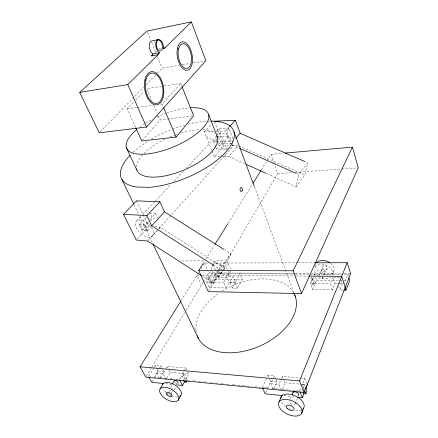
<?xml version="1.0" encoding="UTF-8"?>
<svg xmlns="http://www.w3.org/2000/svg" width="438" height="438" viewBox="0 0 438 438"><rect width="100%" height="100%" fill="white"/><g stroke="black" fill="none" stroke-linecap="round" stroke-linejoin="round"><path stroke-width="0.33" stroke-dasharray="2.19 1.64" d="M266.753 173.645L296.061 186.829L298.902 174.592L307.766 162.843L305.264 161.753M296.061 186.829L304.832 175.058L307.766 162.843M300.046 377.917L304.793 378.328L302.346 384.498L304.35 384.684L303.277 387.411L304.218 389.771M299.723 391.096L301.043 387.778M343.272 290.065L339.893 290.005L342.374 283.764L341.169 280.057M295.185 403.907L297.38 398.366M290.306 399.177L291.549 396.116M312.491 278.875L314.615 284.935L312.924 284.914L310.788 278.858L312.491 278.875L310.465 283.441L312.612 289.518L332.426 289.868L334.955 283.671L332.918 277.522L339.691 277.582M332.426 289.868L330.351 283.704L332.918 277.522M202.591 276.345L213.394 283.298L219.378 268.976L230.946 253.876L224.584 249.857M333.8 271.445L332.278 275.091A9.745 6.729 23.8 0 0 325.806 265.006A9.745 6.729 23.8 0 0 314.32 267.541M282.433 389.01L285.056 382.768L284.092 380.452M223.55 269.923L224.771 268.319L230.946 253.876M281.399 390.302L278.946 384.498L281.344 378.886M281.612 378.268L282.411 376.395L299.368 377.863M326.808 268.116L325.248 271.735L321.311 270.881L322.888 267.268M322.587 278.13L323.622 275.721M323.885 275.119L325.177 272.108M274.079 388.851L277.013 382.035L274.336 375.7L267.903 375.142L267.076 376.998M273.044 388.939L270.81 383.743L272.71 379.412M272.978 378.793L274.336 375.7M312.612 289.518L314.615 284.935M312.924 284.914L313.794 282.937L315.486 282.959L316.696 280.183L315.65 277.161M319.28 275.31L321.377 270.509M265.718 392.585L267.35 388.873M267.618 388.254L270.613 381.449L269.627 379.155M314.106 275.245L314.599 274.139L315.437 276.559M310.788 278.858L311.67 276.887L313.794 282.937M262.384 387.493L266.802 377.611M209.227 277.873L211.713 283.463L210.273 283.441L207.787 277.862L209.227 277.873L206.714 282.072L209.227 287.673L226.003 287.969L223.544 282.291L226.802 276.619L233.104 276.674L229.879 282.379L232.321 288.084L237.456 288.177L242.28 279.389L239.914 273.69M183.599 371.917L182.668 373.576L184.321 373.724L187.376 379.68L185.728 379.522L188.778 373.986L187.573 371.61M232.321 288.084L235.507 282.362L233.104 276.674M174.39 389.782L176.038 386.825M237.456 288.177L235.036 282.444L240.259 273.071M184.809 379.741L182.964 376.165L184.321 373.724M170.732 394.304L172.397 391.32M179.372 379.472L181.31 376.007L182.964 376.165M183.905 371.364L185.761 368.046L167.261 366.447L165.958 368.686M167.595 394.737L168.263 393.548M168.597 392.957L170.273 389.99A2.245 1.183 30.7 0 0 171.121 390.712M170.601 387.384L172.265 384.438M226.003 287.969L229.227 282.28L226.802 276.619M228.258 275.392L230.185 272.036M166.79 378.47L170.344 372.305L169.112 369.962M160.094 377.819L163.675 371.698L160.576 365.872L155.244 365.412L154.192 367.164M218.912 277.528L222.159 271.982M166.15 379.587L163.013 373.718L165.63 369.245M208.997 290.443L220.106 271.571M220.456 270.985L277.747 173.683L274.593 164.655M209.227 287.673L211.713 283.463M210.273 283.441L211.351 281.623L212.791 281.645L214.297 279.094L211.839 273.52L309.168 274.106M159.125 378.35L156.289 373.094L159.257 368.095M159.585 367.537L160.576 365.872M214.779 275.212L217.73 270.241M152.123 381.739L154.554 377.644M154.899 377.058L158.364 371.216L157.116 368.895M212.791 281.645L210.317 276.06L212.2 272.912M207.787 277.862L208.877 276.049L210.317 276.06M153.842 367.745L148.575 376.499L150.584 376.691M146.265 376.275L151.564 367.509M151.915 366.929L185.832 310.838M186.188 310.252L203.139 282.214M203.495 281.634L208.778 272.896L208.231 271.669M211.97 266.282L213.974 262.975M181.064 300.736L198.677 272.343M200.834 268.872L204.426 263.079L208.526 263.068M203.314 263.123L204.721 260.867L180.084 260.977M205.8 259.132L214.445 245.236M228.132 223.232L252.261 184.436M261.267 169.966L266.671 161.277M267.032 160.697L270.991 154.329L283.211 153.251M213.394 283.298L223.145 270.46M142.169 140.412L160.138 120.001L193.645 115.752M220.785 154.554L221.579 156.596L228.718 156.53L237.971 146.144M148.104 240.506L157.012 230.596M158.797 228.614L160.133 227.13L224.771 268.319M152.03 236.356A10.917 6.148 42.2 0 0 144.994 221.453A10.917 6.148 42.2 0 0 136.322 227.88A10.917 6.148 42.2 0 0 152.03 236.356L158.425 229.244M158.879 228.735L231.04 148.449M160.105 104.228L162.115 103.948L180.713 83.401L181.726 85.936M231.237 143.182L230.344 144.168L225.346 130.989L228.992 127.091M215.699 147.321L216.399 149.106L226.774 148.942L228.499 147.037M211.937 150.995L214.182 156.651L223.982 145.925L229.227 145.827M146.894 216.64L139.229 224.864L141.846 230.251L147.343 230.656L150.913 226.753M137.105 239.038L148.745 226.342L151.422 226.528M141.846 230.251L149.895 221.519M150.338 221.031L152.577 218.606L156.831 218.863M216.854 141.89L224.004 141.726L228.795 136.519L229.682 137.291A9.537 6.592 43.1 0 1 232.271 141.359M139.229 224.864L144.737 225.236L148.34 221.343M150.135 219.394L155.534 213.552L157.768 218.338M216.399 149.106L223.522 141.381L233.191 141.151M232.89 138.605L229.09 128.482L226.72 131.028L231.061 142.509M215.469 146.725L213.602 141.967L216.673 138.693M136.755 220.856L140.954 216.394M142.821 214.412L154.959 201.524M155.424 201.031L170.825 184.672M174.094 181.201L183.429 171.285M186.232 168.312L217.04 135.599M229.09 128.482L218.715 128.865L216.328 131.384L217.702 134.942L217.971 134.608A9.537 6.592 43.1 0 1 227.798 135.627L228.795 136.519L218.431 136.82M135.61 127.348L127.277 108.838L133.924 101.961M135.824 99.995L143.894 91.635M211.691 150.365L204.294 131.712L211.236 124.551M100.171 131.849L143.609 87.299M145.996 84.852L155.545 75.062M157.456 73.102L162.23 68.208L179.011 65.333M154.871 52.697L156.749 50.863M158.633 49.034L161.211 48.547M182.367 64.758L189.753 63.494M193.109 62.919L204.519 60.964M161.392 86.406L146.741 88.69L151.833 100.587M164.058 85.99L180.713 83.401M127.277 108.838L136.656 107.524M137.324 107.43L153.404 105.169M277.747 173.683L292.075 172.643M295.486 172.397L341.202 169.068M341.886 169.019L357.583 167.874M204.294 131.712L213.804 131.384M216.52 131.291L225.346 130.989M213.602 141.967L216.202 141.907M231.51 143.708L221.174 143.927L217.943 135.566M231.855 145.777L238.409 145.651M214.182 156.651L220.905 156.601M211.937 263.057L297.314 262.838M297.999 262.833L315.07 262.789M208.778 272.896L294.758 273.372M295.442 273.378L309.064 273.454M311.79 273.465L343.129 273.64M343.808 273.646L350.624 273.684M309.847 274.111L349.042 274.347M198.929 275.256L196.881 275.239L201.381 285.127M202.345 275.283L295.239 275.984M295.924 275.989L308.215 276.082M214.297 279.094L242.28 279.389M316.696 280.183L338.919 280.419M339.592 280.43L347 280.506M229.227 282.28L235.507 282.362M334.955 283.671L337.654 283.704M338.328 283.715L342.374 283.764M206.714 282.072L223.544 282.291M229.879 282.379L235.036 282.444M310.465 283.441L330.351 283.704M339.215 283.819L343.961 283.884L347.728 274.341L348.32 276.197M155.534 213.552L150.053 213.257L152.577 218.606M154.773 226.758L160.133 227.13M158.364 371.216L163.675 371.698M170.344 372.305L188.778 373.986M270.613 381.449L277.013 382.035M285.056 382.768L301.262 384.246M301.941 384.307L305.992 384.673M156.289 373.094L163.013 373.718M270.81 383.743L278.946 384.498M153.93 377.014L155.939 377.211M159.29 377.534L161.967 377.791M164.644 378.049L167.321 378.312M169.999 378.569L173.344 378.892M176.021 379.149L178.704 379.407M187.535 380.261L190.256 380.523M192.977 380.786L195.704 381.049M198.425 381.312L201.146 381.575M204.546 381.903L207.267 382.166M209.988 382.429L212.715 382.692M215.436 382.954L218.157 383.217M220.878 383.48L224.278 383.808M227.004 384.071L229.726 384.334M232.447 384.597L235.168 384.86M237.889 385.122L241.289 385.456M241.973 385.522L246.736 385.982M247.415 386.048L252.179 386.508M254.9 386.77L258.3 387.099M258.984 387.165L265.099 387.756M265.778 387.822L269.173 388.145M271.889 388.407L276.641 388.867M277.32 388.933L282.072 389.393M282.751 389.459L288.182 389.984M288.861 390.05L299.045 391.03M165.794 383.743L172.463 384.416M284.098 395.738L294.237 396.768M239.033 145.925L304.832 175.058M232.217 145L238.447 147.765M296.406 173.486L298.902 174.592M228.718 156.53L244.93 163.828M206.21 136.536L217.467 142.481M218.058 142.793L223.982 145.925L214.472 121.211M213.071 264.946L219.378 268.976M155.244 365.412L156.804 368.314M167.261 366.447L168.805 369.376M181.31 376.007L183.155 379.582M182.668 373.576L185.728 379.522M185.761 368.046L187.272 371.019M134.061 204.688L138.507 213.919M139.689 216.383L152.429 242.844M144.737 225.236L147.343 230.656M136.557 200.828L148.745 226.342M204.426 263.079L207.962 271.056M208.877 276.049L211.351 281.623M267.903 375.142L269.381 378.585M153.973 105.596L157.193 113.113M158.26 115.616L160.138 120.001M162.115 103.948L163.166 106.45M282.411 376.395L283.851 379.872M147.535 32.303L150.628 39.863M151.657 42.382L155.786 52.461M157.587 56.869L162.23 68.208M301.974 388.993L302.68 390.762M302.346 384.498L304.925 390.981M304.35 384.684L305.286 387.044M304.793 378.328L307.109 384.208M224.765 154.515L225.559 156.563M224.004 141.726L226.774 148.942M218.715 128.865L223.522 141.381M254.456 186.818L293.783 292.414M270.991 154.329L274.369 164.009M313.367 276.904L315.486 282.959M338.673 286.282L339.893 290.005M196.191 331.922A52.872 33.14 -23.4 0 1 196.01 330.591M195.956 329.967A52.872 33.14 -23.4 0 1 219.115 293.088M221.929 291.237A52.872 33.14 -23.4 0 1 293.564 292.622M133.283 152.189A60.981 25.207 -22.9 0 1 147.956 141.2M151.263 139.207A60.981 25.207 -22.9 0 1 171.74 129.385M172.369 129.144A60.981 25.207 -22.9 0 1 184.332 125.175M188.066 124.184A60.981 25.207 -22.9 0 1 206.851 121.2M207.524 121.167A60.981 25.207 -22.9 0 1 210.158 121.096M136.344 166.856A43.548 17.974 -22.9 0 1 142.607 154.904M143.949 153.508A43.548 17.974 -22.9 0 1 165.11 139.12M169.889 136.946A43.548 17.974 -22.9 0 1 175.326 134.816M175.928 134.603A43.548 17.974 -22.9 0 1 177.215 134.154M181.102 132.928A43.548 17.974 -22.9 0 1 200.035 129.747M203.057 129.79A43.548 17.974 -22.9 0 1 214.762 133.344M232.797 143.472A9.537 6.592 43.1 0 1 229.479 149.281M226.572 149.533A9.537 6.592 43.1 0 1 217.949 143.79M216.881 141.72A9.537 6.592 43.1 0 1 216.334 137.663M139.826 127.135A44.353 16.989 -22.9 0 1 145.088 123.521M145.651 123.171A44.353 16.989 -22.9 0 1 151.833 119.612M157.1 116.995A44.353 16.989 -22.9 0 1 165.624 113.442M166.851 112.999A44.353 16.989 -22.9 0 1 189.315 107.858M176.963 383.606A2.223 1.194 30.6 0 1 174.587 382.325M295.332 403.464A3.165 1.779 25.2 0 1 291.823 404.154A3.165 1.779 25.2 0 1 289.562 401.016M177.39 396.948A10.627 5.601 30.7 0 1 171.537 395.799M170.919 395.53A10.627 5.601 30.7 0 1 166.325 392.623M165.832 392.185A10.627 5.601 30.7 0 1 163.182 388.944M172.671 391.282A2.245 1.183 30.7 0 1 171.636 390.992M172.03 388.528A2.245 1.183 30.7 0 1 173.01 389.152M301.256 410.061A12.576 7.063 25.2 0 1 294.73 410.494M291.095 409.492A12.576 7.063 25.2 0 1 289.299 408.725M285.987 406.765A12.576 7.063 25.2 0 1 281.125 401.055M222.269 271.587A2.349 1.533 30.9 0 1 220.801 272.617A2.349 1.533 30.9 0 1 218.48 271.445M217.949 270.082A2.349 1.533 30.9 0 1 219.153 269.052A2.349 1.533 30.9 0 1 221.316 269.803M322.401 276.953A2.08 1.423 24 0 1 321.18 278.869A2.08 1.423 24 0 1 318.689 276.882M227.886 270.202A9.34 6.099 30.9 0 1 223.938 277.856A9.34 6.099 30.9 0 1 212.441 271.456M211.713 269.611A9.34 6.099 30.9 0 1 217.111 263.687A9.34 6.099 30.9 0 1 227.623 269.742M331.309 276.57A9.745 6.729 23.8 0 1 318.601 276.323M318.092 275.973A9.745 6.729 23.8 0 1 314.008 269.288M230.651 270.476A9.291 6.105 30.8 0 1 217.33 271.549M215.666 269.928A9.291 6.105 30.8 0 1 219.044 260.369A9.291 6.105 30.8 0 1 230.673 269.907M330.613 263.304A9.691 6.729 23.8 0 1 332.885 272.869A9.691 6.729 23.8 0 1 321.311 273.378A9.691 6.729 23.8 0 1 315.935 263.955M154.094 41.621A6.811 3.718 78.3 0 1 155.052 42.667M145.192 224.749L139.684 224.376L142.29 229.764L147.792 230.169L145.192 224.749M214.894 276.509A2.371 1.533 30.9 0 0 218.661 277.84A2.371 1.533 30.9 0 0 216.991 274.746A2.371 1.533 30.9 0 0 214.894 276.509M321.563 271.675A2.059 1.423 23.9 0 0 324.974 272.42A2.059 1.423 23.9 0 0 323.299 269.819A2.059 1.423 23.9 0 0 321.563 271.675M219.569 267.7A3.022 1.987 30.8 0 0 224.382 269.381A3.022 1.987 30.8 0 0 222.274 265.406A3.022 1.987 30.8 0 0 219.569 267.7M322.516 268.193A2.798 1.944 23.8 0 0 327.153 269.2A2.798 1.944 23.8 0 0 324.881 265.663A2.798 1.944 23.8 0 0 322.516 268.193"/><path stroke-width="0.66" d="M301.497 413.609A12.664 7.041 25.3 0 0 288.023 399.653A12.664 7.041 25.3 0 0 281.382 409.963A12.664 7.041 25.3 0 0 301.497 413.609L303.567 408.216M343.95 290.076L345.976 290.109L349.694 280.534L348.905 278.059M303.151 391.939L303.863 393.707L305.866 393.904L306.923 391.172L305.521 387.635M180.708 301.311L140.083 366.787L145.777 377.08L304.196 392.497L350.624 273.684L347.175 262.707L315.07 262.789M297.616 397.107L302.346 397.589L303.863 393.707M305.894 388.506L307.339 384.799M304.196 392.497L299.576 380.94L347.175 262.707M292.042 394.89L293.038 392.437M279.017 402.018L281.229 396.729M202.964 263.687L198.753 270.46L208.302 291.62L301.536 293.591L358.262 167.825L352.459 147.119L285.248 153.07M301.536 293.591L293.203 270.793L352.459 147.119M178.184 400.233A10.687 5.579 30.7 0 0 167.688 387.761A10.687 5.579 30.7 0 0 161.721 395.426A10.687 5.579 30.7 0 0 178.184 400.233L180.801 395.443M183.462 380.179L184.387 381.963L186.035 382.128L186.84 380.66M176.47 384.827L182.471 385.435L184.387 381.963M172.599 383.847L174.264 380.901M160.144 388.807L162.87 384.088M215.162 244.076L227.771 223.813M252.983 183.281L260.906 170.541M79.738 92.38L127.787 84.594L158.085 54.712L159.465 52.746A6.849 3.685 78.5 0 1 155.786 44.134A6.849 3.685 78.5 0 1 160.023 39.957A6.849 3.685 78.5 0 1 163.467 48.804L165.077 47.819L191.351 21.9L205.865 60.729L146.522 127.053L99.212 132.829L79.738 92.38L147.015 31.043L191.351 21.9M158.085 54.712L151.581 55.905L152.971 53.945L159.465 52.746M135.884 127.967L141.72 140.921L176.081 137.127L193.645 115.752L181.978 86.571M235.704 138.255L240.166 133.333L235.365 120.275L214.472 121.211M212.496 264.585L151.712 225.778L164.436 211.844L159.832 201.792L136.557 200.828L123.489 214.297L136.207 240.019L147.661 240.999L201.453 275.617M123.489 214.297L146.9 215.644L159.832 201.792M229.446 126.604L235.365 120.275M151.581 55.905L152.523 54.991M158.545 39.54L152.052 40.822A6.811 3.718 78.3 0 0 149.281 46.658A6.811 3.718 78.3 0 0 152.971 53.945M163.144 48.18L165.077 47.819M198.753 270.46L293.203 270.793M308.899 276.088L341.684 276.34L345.259 287.405M140.083 366.787L299.576 380.94M163.79 383.54L151.778 382.319L148.898 377.08M282.745 395.602L265.171 393.822L262.636 388.068M240.166 133.333L304.634 161.48M239.696 148.318L295.781 173.207M246.178 164.387L266.129 173.366M164.436 211.844L224.01 249.49M179.679 380.069L182.471 385.435M185.422 380.934L186.035 382.128M121.912 179.454L133.765 204.07M153.021 244.076L198.644 338.859M146.9 215.644L151.712 225.778M126.516 147.945L136.831 170.125M127.787 84.594L146.522 127.053M163.692 107.704L176.081 137.127M299.964 391.687L302.346 397.589M304.689 390.953L305.866 393.904M208.565 114.296L217.396 137.083M233.958 131.778L254.215 186.177M294.018 293.055L295.447 296.893M344.969 287L345.976 290.109M294.763 295.02A52.872 33.14 -23.4 0 1 258.382 346.661A52.872 33.14 -23.4 0 1 197.226 335.826M210.798 121.091A60.981 25.207 -22.9 0 1 225.252 152.638A60.981 25.207 -22.9 0 1 148.997 187.327L136.59 187.01A60.981 25.207 -22.9 0 1 129.982 155.413M216.892 135.9A43.548 17.974 -22.9 0 1 183.013 170.426A43.548 17.974 -22.9 0 1 136.481 168.876M190.612 107.77A44.353 16.989 -22.9 0 1 200.757 130.152A44.353 16.989 -22.9 0 1 141.37 154.258A44.353 16.989 -22.9 0 1 136.579 129.703M174.143 381.191A2.223 1.194 30.6 0 1 176.853 381.126A2.223 1.194 30.6 0 1 177.768 383.485M292.891 392.886A3.132 1.785 25.1 0 1 296.756 392.328A3.132 1.785 25.1 0 1 298.267 395.634M162.438 384.964A10.627 5.601 30.7 0 1 175.616 385.456A10.627 5.601 30.7 0 1 179.602 396.395M280.687 398.498A12.576 7.063 25.2 0 1 295.661 396.111A12.576 7.063 25.2 0 1 302.729 409.169M316.855 262.455A9.691 6.729 23.8 0 1 329.6 262.57M162.098 49.149L161.009 50.693L160.27 50.956A5.557 2.989 78.5 0 1 156.191 44.358A5.557 2.989 78.5 0 1 159.996 40.603A5.557 2.989 78.5 0 1 162.098 49.149M242.159 190.557A2.015 1.15 -88.5 0 0 241.267 187.491A2.015 1.15 -88.5 0 0 240.172 190.464A2.015 1.15 -88.5 0 0 242.159 190.557M145.783 80.466A15.368 8.601 80.3 0 0 155.802 103.477A15.368 8.601 80.3 0 0 160.872 80.844A15.368 8.601 80.3 0 0 145.783 80.466M178.469 49.324A12.505 6.439 79.7 0 0 186.073 68.432A12.505 6.439 79.7 0 0 189.889 50.523A12.505 6.439 79.7 0 0 178.469 49.324M177.445 48.295A14.443 7.435 79.7 0 0 186.249 70.332A14.443 7.435 79.7 0 0 190.629 49.62A14.443 7.435 79.7 0 0 177.445 48.295M144.973 79.76A16.792 9.401 80.3 0 0 155.944 104.879A16.792 9.401 80.3 0 0 161.458 80.127A16.792 9.401 80.3 0 0 144.973 79.76M287.361 408.539A4.117 2.289 25.3 0 0 293.887 409.683A4.117 2.289 25.3 0 0 289.469 405.161A4.117 2.289 25.3 0 0 287.361 408.539M167.02 394.808A3.088 1.61 30.7 0 0 171.767 396.171A3.088 1.61 30.7 0 0 168.707 392.568A3.088 1.61 30.7 0 0 167.02 394.808"/></g></svg>
